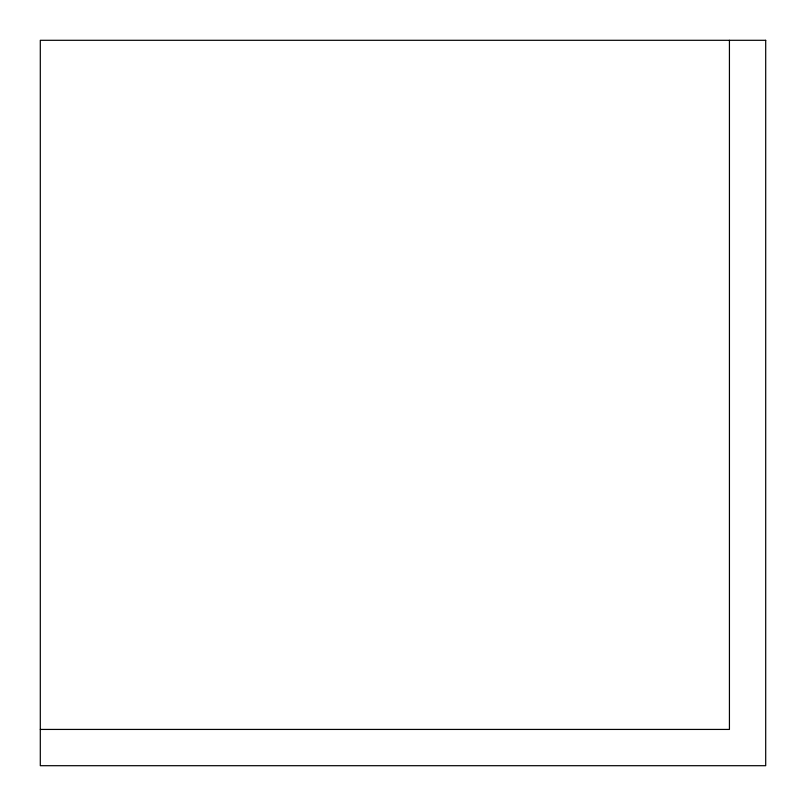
<?xml version="1.0" encoding="UTF-8"?>
<svg xmlns="http://www.w3.org/2000/svg" width="806" height="806" viewBox="0 0 806 806"><rect width="100%" height="100%" fill="white"/><g stroke="black" fill="none" stroke-linecap="round" stroke-linejoin="round"><path stroke-width="1.21" d="M40.3 729.43L729.43 729.43L729.43 40.3M765.7 40.3L40.3 40.3L40.3 765.7L765.7 765.7L765.7 40.3"/></g></svg>
